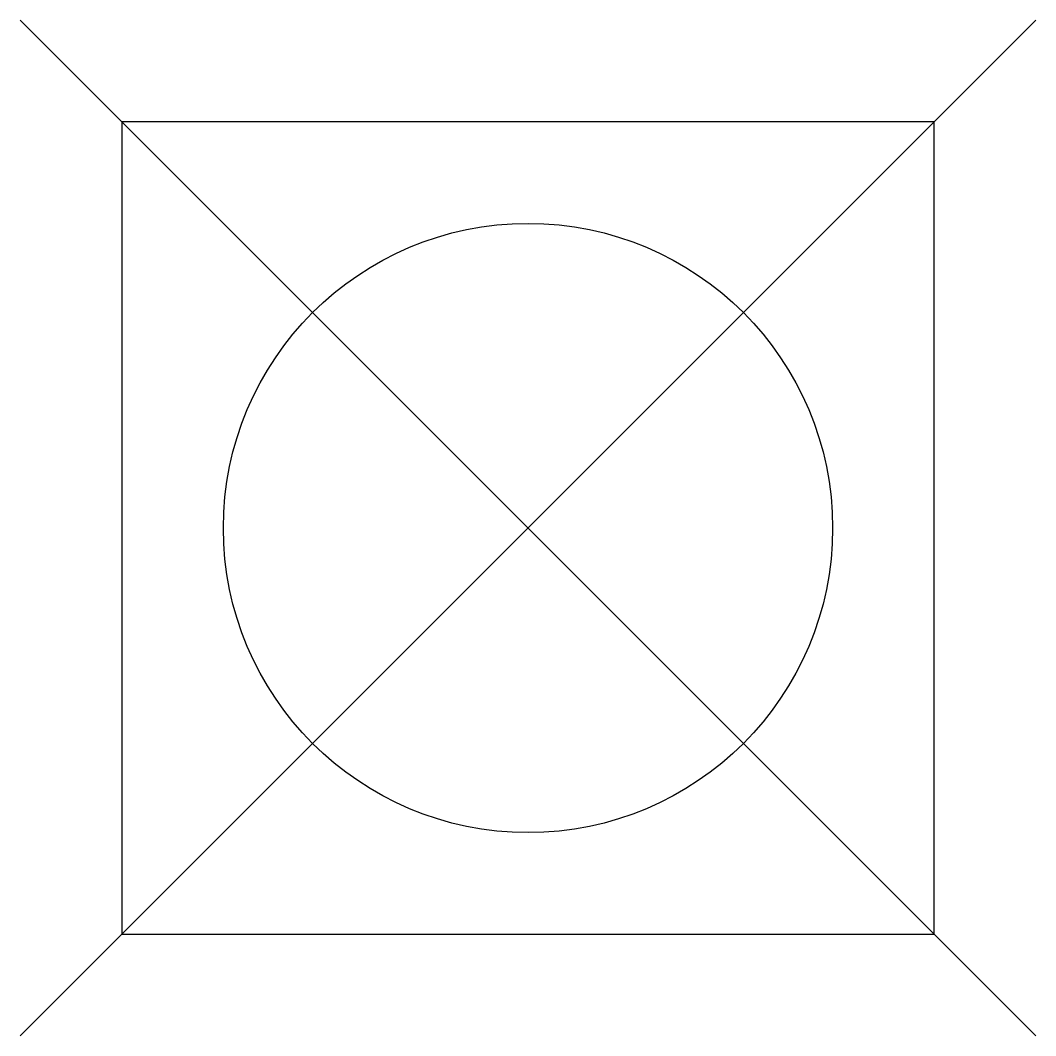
# Model space of a CAD drawing. Header units: metres. Extents: x -1.88 to 1.88, y -1.88 to 1.88.
import ezdxf

# ---------------------------------------------------------------- set-up
doc = ezdxf.new("R2010")
doc.units = ezdxf.units.M

msp = doc.modelspace()

# ---------------------------------------------------------------- linework, layer by layer
for p, q in [((1.875, 1.875), (-1.875, -1.875)), ((-1.875, 1.875), (1.875, -1.875)), ((1.5, 1.5), (-1.5, 1.5)), ((-1.5, 1.5), (-1.5, -1.5)), ((1.5, -1.5), (1.5, 1.5)), ((-1.5, -1.5), (1.5, -1.5))]:
    msp.add_line(p, q)
msp.add_circle((0, 0), 1.125)

doc.saveas('drawing.dxf')
